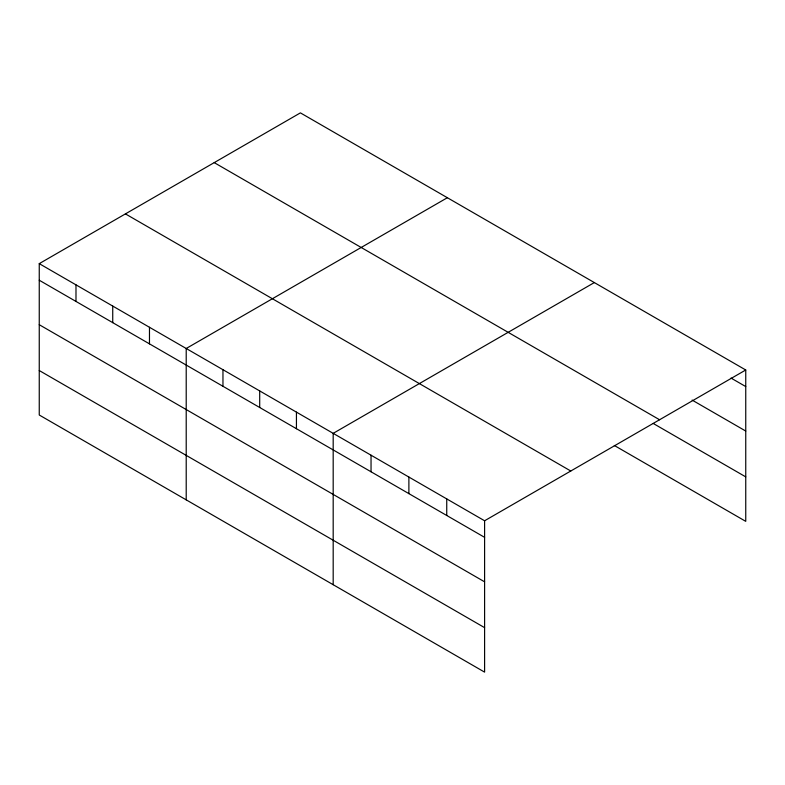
<?xml version="1.0" encoding="UTF-8"?>
<svg xmlns="http://www.w3.org/2000/svg" width="785" height="785" viewBox="0 0 785 785"><rect width="100%" height="100%" fill="white"/><g stroke="black" fill="none" stroke-linecap="round" stroke-linejoin="round"><path stroke-width="1.18" d="M484.6 581.822L484.6 520.769L39.25 263.642L39.25 415.01L484.6 672.127L484.6 581.822L39.25 324.705M614.312 445.468L745.75 521.358L745.75 369.99L300.4 112.873L39.25 263.642M447.362 197.722L186.212 348.491L186.212 499.859M594.333 282.571L333.183 433.349L333.183 584.707M484.6 520.769L745.75 369.99M731.031 378.076L745.75 386.573M692.125 400.085L745.75 431.053M214.217 162.623L659.567 419.749M653.218 423.449L745.75 476.878M125.433 213.893L570.783 471.01M39.25 280.225L484.6 537.342M39.25 370.53L484.6 627.647M446.743 498.907L446.743 515.49M408.887 477.054L408.887 493.637M371.04 455.202L371.04 471.775M296.436 412.135L296.436 428.708M259.698 390.92L259.698 407.503M222.96 369.706L222.96 386.289M149.474 327.286L149.474 343.859M112.736 306.072L112.736 322.655M75.988 284.857L75.988 301.44"/></g></svg>
